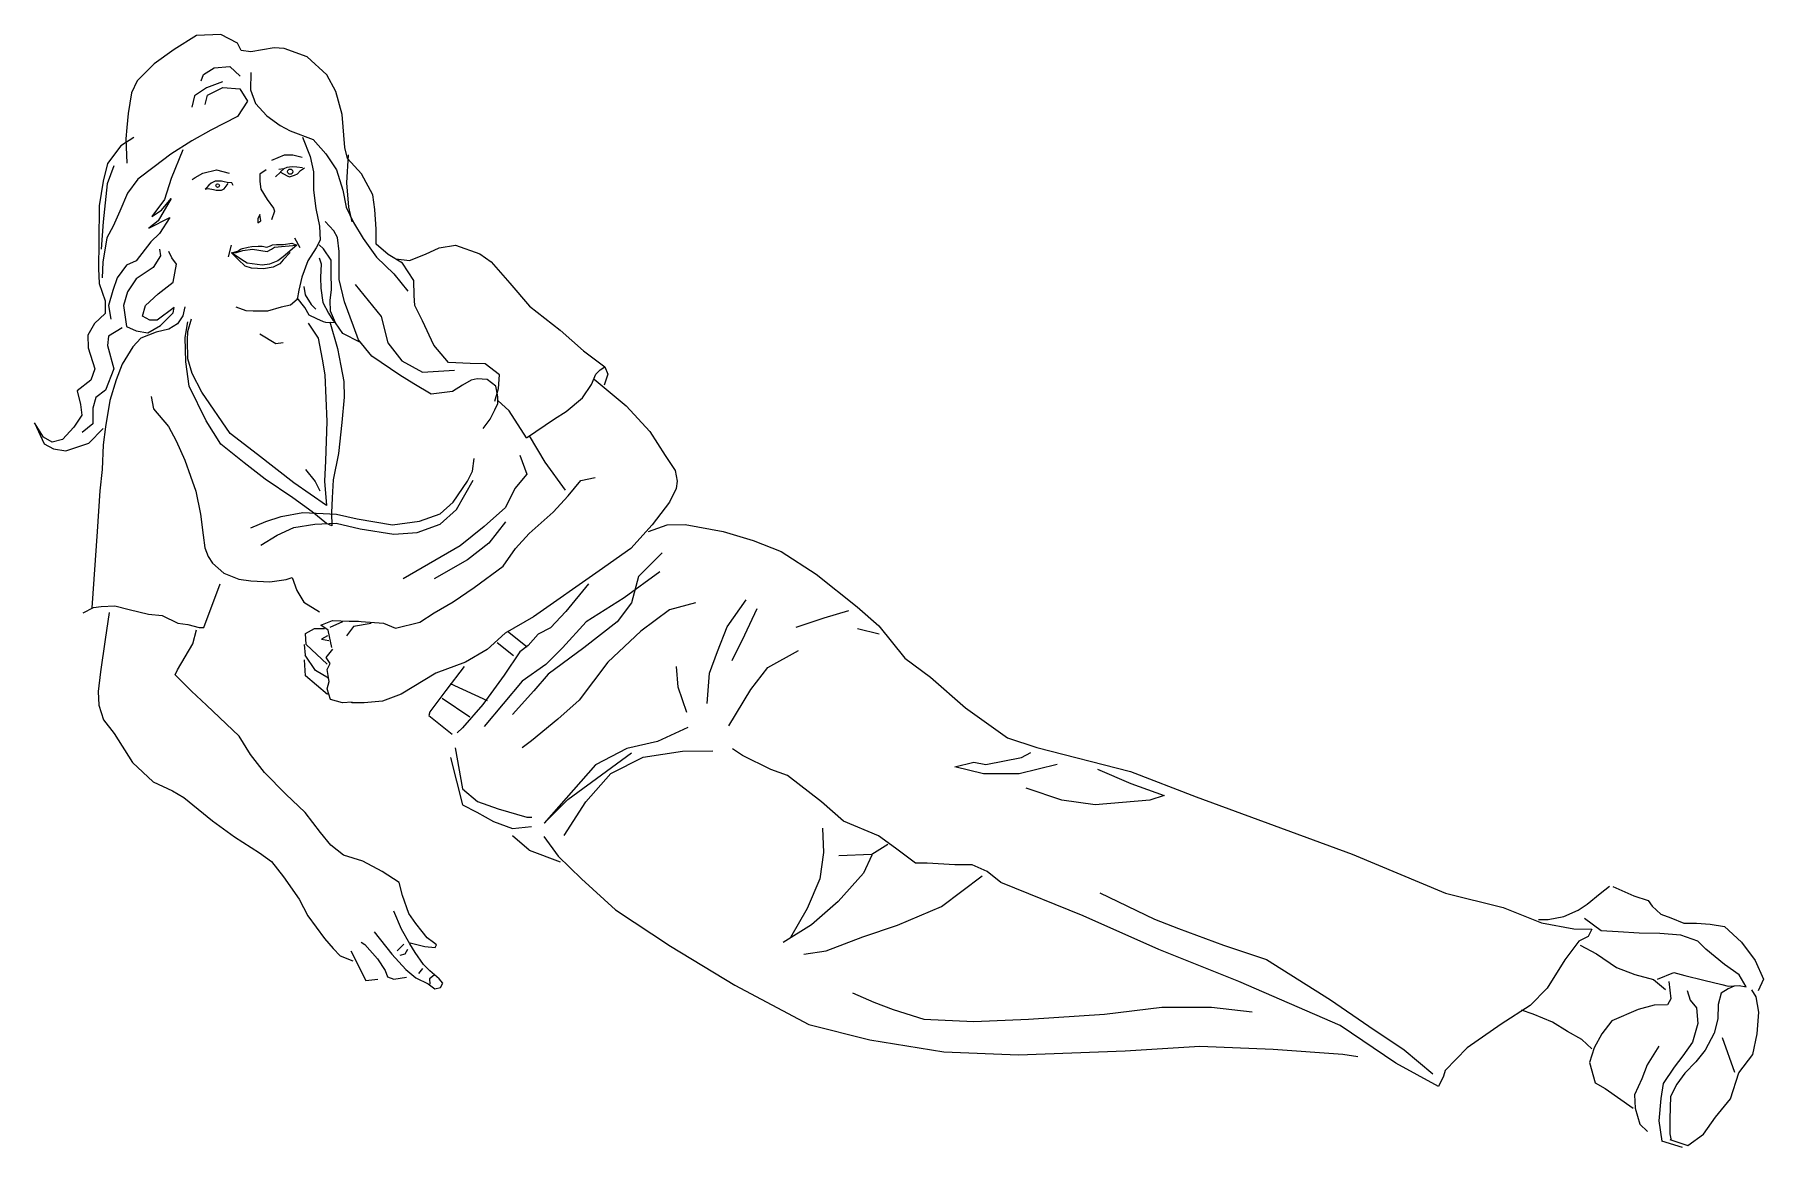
# Model space of a CAD drawing. Extents: x 404.6 to 420.9, y 157.7 to 168.2.
import ezdxf

# ---------------------------------------------------------------- set-up
doc = ezdxf.new("R2010")
doc.units = 0
doc.header["$LTSCALE"] = 12
doc.header["$MEASUREMENT"] = 0
doc.layers.get('0').update_dxf_attribs({"linetype": 'CONTINUOUS'})

# ---------------------------------------------------------------- blocks, each defined once
blk = doc.blocks.new('PEOPLE7')
for p, q in [((-0.27, -0.1613), (-0.291, -0.1745)), ((-0.247, -0.1604), (-0.27, -0.1613)), ((-0.2312, -0.1685), (-0.247, -0.1604)), ((-0.291, -0.1745), (-0.3097, -0.1881)), ((-0.2276, -0.1755), (-0.2312, -0.1685)), ((-0.2187, -0.1766), (-0.2276, -0.1755)), ((-0.1964, -0.1729), (-0.2187, -0.1766)), ((-0.187, -0.1735), (-0.1964, -0.1729)), ((-0.1653, -0.1815), (-0.187, -0.1735)), ((-0.3097, -0.1881), (-0.326, -0.2042)), ((-0.2631, -0.1982), (-0.2533, -0.1917)), ((-0.2533, -0.1917), (-0.2385, -0.1904)), ((-0.2385, -0.1904), (-0.2285, -0.1997)), ((-0.1468, -0.1983), (-0.1653, -0.1815)), ((-0.326, -0.2042), (-0.3311, -0.2153)), ((-0.2604, -0.2107), (-0.2718, -0.2183)), ((-0.2654, -0.2041), (-0.2631, -0.1982)), ((-0.2454, -0.205), (-0.2604, -0.2107)), ((-0.2594, -0.2176), (-0.2449, -0.2104)), ((-0.2449, -0.2104), (-0.2289, -0.2115)), ((-0.2289, -0.2115), (-0.2217, -0.2231)), ((-0.2185, -0.1961), (-0.219, -0.2125)), ((-0.1384, -0.2141), (-0.1468, -0.1983)), ((-0.3311, -0.2153), (-0.3344, -0.2348)), ((-0.2718, -0.2183), (-0.2742, -0.2289)), ((-0.2617, -0.2264), (-0.2594, -0.2176)), ((-0.2217, -0.2231), (-0.231, -0.2378)), ((-0.219, -0.2125), (-0.2142, -0.2254)), ((-0.2142, -0.2254), (-0.2035, -0.2371)), ((-0.1323, -0.2357), (-0.1384, -0.2141)), ((-0.3344, -0.2348), (-0.3355, -0.2482)), ((-0.231, -0.2378), (-0.2562, -0.2505)), ((-0.2035, -0.2371), (-0.191, -0.2463)), ((-0.1297, -0.2669), (-0.1323, -0.2357)), ((-0.329, -0.2575), (-0.3412, -0.2654)), ((-0.3355, -0.2482), (-0.3365, -0.2588)), ((-0.3365, -0.2588), (-0.3358, -0.2818)), ((-0.2743, -0.2606), (-0.2941, -0.2732)), ((-0.2562, -0.2505), (-0.2743, -0.2606)), ((-0.191, -0.2463), (-0.1815, -0.2514)), ((-0.1815, -0.2514), (-0.1598, -0.2595)), ((-0.1697, -0.2572), (-0.1625, -0.2754)), ((-0.1598, -0.2595), (-0.1479, -0.2729)), ((-0.3412, -0.2654), (-0.3539, -0.282)), ((-0.2941, -0.2732), (-0.3099, -0.2851)), ((-0.2829, -0.2693), (-0.2939, -0.2962)), ((-0.187, -0.2742), (-0.199, -0.2792)), ((-0.179, -0.2742), (-0.187, -0.2742)), ((-0.1701, -0.2763), (-0.179, -0.2742)), ((-0.1625, -0.2754), (-0.1595, -0.29)), ((-0.1479, -0.2729), (-0.1377, -0.2881)), ((-0.1273, -0.2774), (-0.1297, -0.2669)), ((-0.1268, -0.2739), (-0.1282, -0.3003)), ((-0.1142, -0.2919), (-0.1273, -0.2774)), ((-0.3539, -0.282), (-0.358, -0.2989)), ((-0.348, -0.2843), (-0.3543, -0.3014)), ((-0.3099, -0.2851), (-0.3251, -0.2969)), ((-0.271, -0.2952), (-0.264, -0.2912)), ((-0.264, -0.2912), (-0.251, -0.2882)), ((-0.251, -0.2882), (-0.239, -0.2912)), ((-0.2041, -0.2882), (-0.21, -0.2922)), ((-0.21, -0.2922), (-0.21, -0.2992)), ((-0.1952, -0.2948), (-0.1906, -0.2904)), ((-0.1873, -0.2871), (-0.192, -0.2879)), ((-0.1906, -0.2904), (-0.1843, -0.2938)), ((-0.1873, -0.2871), (-0.1904, -0.2899)), ((-0.1846, -0.2858), (-0.1873, -0.2871)), ((-0.1794, -0.2851), (-0.1846, -0.2858)), ((-0.1843, -0.2938), (-0.1822, -0.2946)), ((-0.1822, -0.2946), (-0.1774, -0.2931)), ((-0.1751, -0.2857), (-0.1794, -0.2851)), ((-0.1774, -0.2931), (-0.1744, -0.2918)), ((-0.1699, -0.2863), (-0.1751, -0.2857)), ((-0.1744, -0.2918), (-0.1717, -0.2886)), ((-0.1717, -0.2886), (-0.1679, -0.2862)), ((-0.1595, -0.29), (-0.1594, -0.3071)), ((-0.1377, -0.2881), (-0.1317, -0.3074)), ((-0.1034, -0.3118), (-0.1142, -0.2919)), ((-0.358, -0.2989), (-0.3618, -0.322)), ((-0.3543, -0.3014), (-0.358, -0.3372)), ((-0.3349, -0.31), (-0.3424, -0.327)), ((-0.3251, -0.2969), (-0.3349, -0.31)), ((-0.2939, -0.2962), (-0.3, -0.3162)), ((-0.2739, -0.2972), (-0.271, -0.2952)), ((-0.2603, -0.3052), (-0.2616, -0.3063)), ((-0.2616, -0.3063), (-0.2589, -0.3058)), ((-0.2581, -0.3026), (-0.2603, -0.3052)), ((-0.2589, -0.3058), (-0.2538, -0.3065)), ((-0.2559, -0.3005), (-0.2581, -0.3026)), ((-0.2522, -0.2988), (-0.2559, -0.3005)), ((-0.2538, -0.3065), (-0.2512, -0.3072)), ((-0.2462, -0.2987), (-0.2522, -0.2988)), ((-0.2512, -0.3072), (-0.2464, -0.3071)), ((-0.2464, -0.3071), (-0.2436, -0.3059)), ((-0.2436, -0.2994), (-0.2462, -0.2987)), ((-0.241, -0.3), (-0.2436, -0.2994)), ((-0.2436, -0.3059), (-0.2399, -0.3011)), ((-0.2365, -0.3003), (-0.241, -0.3)), ((-0.2354, -0.3028), (-0.2365, -0.3003)), ((-0.21, -0.2992), (-0.209, -0.3062)), ((-0.209, -0.3062), (-0.2031, -0.3162)), ((-0.1594, -0.3071), (-0.1573, -0.3247)), ((-0.1317, -0.3074), (-0.1287, -0.3233)), ((-0.1282, -0.3003), (-0.1263, -0.3232)), ((-0.3618, -0.322), (-0.3621, -0.356)), ((-0.3, -0.3162), (-0.3119, -0.3321)), ((-0.3119, -0.3321), (-0.3029, -0.3261)), ((-0.2939, -0.3152), (-0.306, -0.3362)), ((-0.3029, -0.3261), (-0.2939, -0.3152)), ((-0.2031, -0.3162), (-0.1971, -0.3242)), ((-0.1971, -0.3242), (-0.1961, -0.3272)), ((-0.1573, -0.3247), (-0.1537, -0.3411)), ((-0.1287, -0.3233), (-0.1215, -0.3378)), ((-0.1263, -0.3232), (-0.1232, -0.3373)), ((-0.1016, -0.3254), (-0.1034, -0.3118)), ((-0.1003, -0.3441), (-0.1016, -0.3254)), ((-0.358, -0.3372), (-0.3599, -0.363)), ((-0.3487, -0.3411), (-0.3544, -0.3524)), ((-0.3424, -0.327), (-0.3487, -0.3411)), ((-0.3149, -0.3432), (-0.2949, -0.3331)), ((-0.306, -0.3362), (-0.3149, -0.3432)), ((-0.2949, -0.3331), (-0.3049, -0.3481)), ((-0.21, -0.3302), (-0.2121, -0.3342)), ((-0.2121, -0.3342), (-0.2121, -0.3382)), ((-0.2121, -0.3382), (-0.209, -0.3362)), ((-0.209, -0.3362), (-0.21, -0.3302)), ((-0.1961, -0.3272), (-0.199, -0.3352)), ((-0.1537, -0.3411), (-0.153, -0.3545)), ((-0.1402, -0.3457), (-0.1485, -0.3369)), ((-0.1215, -0.3378), (-0.1124, -0.353)), ((-0.3621, -0.356), (-0.3624, -0.3812)), ((-0.3544, -0.3524), (-0.3584, -0.3753)), ((-0.3129, -0.3561), (-0.3269, -0.3741)), ((-0.3049, -0.3481), (-0.3129, -0.3561)), ((-0.237, -0.3591), (-0.24, -0.3701)), ((-0.2001, -0.3599), (-0.1981, -0.3588)), ((-0.1981, -0.3588), (-0.1943, -0.3584)), ((-0.1943, -0.3584), (-0.1877, -0.3584)), ((-0.1877, -0.3584), (-0.18, -0.3573)), ((-0.18, -0.3573), (-0.1752, -0.3593)), ((-0.1773, -0.3523), (-0.1723, -0.3613)), ((-0.153, -0.3545), (-0.157, -0.3616)), ((-0.1499, -0.3627), (-0.1542, -0.3588)), ((-0.1366, -0.352), (-0.1402, -0.3457)), ((-0.1353, -0.365), (-0.1366, -0.352)), ((-0.1124, -0.353), (-0.1, -0.3705)), ((-0.1001, -0.3582), (-0.1003, -0.3441)), ((-0.0888, -0.368), (-0.1001, -0.3582)), ((-0.3584, -0.3753), (-0.3588, -0.3901)), ((-0.3269, -0.3741), (-0.3359, -0.3781)), ((-0.3039, -0.3691), (-0.3109, -0.3801)), ((-0.3049, -0.3631), (-0.3039, -0.3691)), ((-0.293, -0.3711), (-0.2959, -0.3652)), ((-0.2889, -0.3771), (-0.293, -0.3711)), ((-0.2367, -0.3663), (-0.2309, -0.3647)), ((-0.2367, -0.3663), (-0.232, -0.3661)), ((-0.227, -0.3731), (-0.2367, -0.3663)), ((-0.2305, -0.3728), (-0.2367, -0.3663)), ((-0.232, -0.3661), (-0.226, -0.3642)), ((-0.2309, -0.3647), (-0.2283, -0.3631)), ((-0.2239, -0.3789), (-0.2305, -0.3728)), ((-0.2283, -0.3631), (-0.2264, -0.3624)), ((-0.222, -0.3761), (-0.227, -0.3731)), ((-0.2264, -0.3624), (-0.2211, -0.3609)), ((-0.226, -0.3642), (-0.217, -0.3631)), ((-0.2211, -0.3609), (-0.2175, -0.3604)), ((-0.2175, -0.3604), (-0.2117, -0.3602)), ((-0.217, -0.3631), (-0.2031, -0.3652)), ((-0.2117, -0.3602), (-0.208, -0.3602)), ((-0.208, -0.3602), (-0.2034, -0.3612)), ((-0.2034, -0.3612), (-0.2001, -0.3599)), ((-0.2031, -0.3652), (-0.199, -0.3631)), ((-0.193, -0.3741), (-0.201, -0.3771)), ((-0.199, -0.3631), (-0.1961, -0.3611)), ((-0.1961, -0.3611), (-0.186, -0.3601)), ((-0.1881, -0.3701), (-0.193, -0.3741)), ((-0.188, -0.3729), (-0.1912, -0.3769)), ((-0.1752, -0.3593), (-0.1881, -0.3701)), ((-0.1814, -0.366), (-0.188, -0.3729)), ((-0.186, -0.3601), (-0.1752, -0.3593)), ((-0.1646, -0.3741), (-0.1703, -0.3895)), ((-0.157, -0.3616), (-0.1646, -0.3741)), ((-0.154, -0.371), (-0.1521, -0.3769)), ((-0.1428, -0.3732), (-0.1499, -0.3627)), ((-0.1427, -0.385), (-0.1428, -0.3732)), ((-0.1352, -0.379), (-0.1353, -0.365)), ((-0.1, -0.3705), (-0.0834, -0.3863)), ((-0.0753, -0.3761), (-0.0888, -0.368)), ((-0.0817, -0.3722), (-0.0688, -0.3737)), ((-0.0688, -0.3737), (-0.0536, -0.3677)), ((-0.0536, -0.3677), (-0.0407, -0.3617)), ((-0.0407, -0.3617), (-0.0254, -0.3592)), ((-0.0254, -0.3592), (-0.0024, -0.3672)), ((-0.0024, -0.3672), (0.0083, -0.3748)), ((0.0083, -0.3748), (0.0261, -0.3951)), ((-0.3624, -0.3812), (-0.3617, -0.3953)), ((-0.3449, -0.3901), (-0.3488, -0.4021)), ((-0.3359, -0.3781), (-0.3449, -0.3901)), ((-0.3269, -0.3911), (-0.3349, -0.4031)), ((-0.3109, -0.3801), (-0.3269, -0.3911)), ((-0.292, -0.3941), (-0.2889, -0.3771)), ((-0.2178, -0.3809), (-0.2239, -0.3789)), ((-0.208, -0.3781), (-0.222, -0.3761)), ((-0.2065, -0.3815), (-0.2178, -0.3809)), ((-0.201, -0.3771), (-0.208, -0.3781)), ((-0.1976, -0.3798), (-0.2065, -0.3815)), ((-0.1912, -0.3769), (-0.1976, -0.3798)), ((-0.1703, -0.3895), (-0.1731, -0.4017)), ((-0.1521, -0.3769), (-0.1527, -0.3898)), ((-0.1527, -0.3898), (-0.1526, -0.3999)), ((-0.1425, -0.4009), (-0.1427, -0.385)), ((-0.1351, -0.3915), (-0.1352, -0.379)), ((-0.1302, -0.4126), (-0.1351, -0.3915)), ((-0.0834, -0.3863), (-0.0703, -0.4026)), ((-0.0646, -0.3925), (-0.0753, -0.3761)), ((-0.3617, -0.3953), (-0.3562, -0.4117)), ((-0.3488, -0.4021), (-0.3529, -0.4161)), ((-0.3349, -0.4031), (-0.3389, -0.4161)), ((-0.3179, -0.4161), (-0.306, -0.4051)), ((-0.306, -0.4051), (-0.292, -0.3941)), ((-0.1731, -0.4017), (-0.1748, -0.4106)), ((-0.1685, -0.3983), (-0.1672, -0.4059)), ((-0.1672, -0.4059), (-0.1617, -0.4153)), ((-0.1526, -0.3999), (-0.1506, -0.4133)), ((-0.1436, -0.4115), (-0.1425, -0.4009)), ((-0.1201, -0.3964), (-0.0956, -0.4266)), ((-0.0644, -0.4066), (-0.0646, -0.3925)), ((-0.0637, -0.416), (-0.0644, -0.4066)), ((0.0261, -0.3951), (0.0444, -0.4168)), ((-0.3561, -0.4236), (-0.3661, -0.4331)), ((-0.3562, -0.4117), (-0.3561, -0.4236)), ((-0.3529, -0.4161), (-0.3509, -0.429)), ((-0.3389, -0.4161), (-0.3359, -0.436)), ((-0.321, -0.4261), (-0.3179, -0.4161)), ((-0.291, -0.4181), (-0.307, -0.4301)), ((-0.3039, -0.435), (-0.292, -0.4231)), ((-0.292, -0.4231), (-0.291, -0.4181)), ((-0.281, -0.4175), (-0.2827, -0.4258)), ((-0.2229, -0.4212), (-0.2323, -0.4176)), ((-0.2163, -0.4216), (-0.2229, -0.4212)), ((-0.2093, -0.4215), (-0.2163, -0.4216)), ((-0.2029, -0.4215), (-0.2093, -0.4215)), ((-0.19, -0.4178), (-0.2029, -0.4215)), ((-0.1811, -0.4159), (-0.19, -0.4178)), ((-0.1748, -0.4106), (-0.1811, -0.4159)), ((-0.1677, -0.4181), (-0.1748, -0.4088)), ((-0.1634, -0.4253), (-0.1677, -0.4181)), ((-0.1617, -0.4153), (-0.1572, -0.4197)), ((-0.1506, -0.4133), (-0.1453, -0.4233)), ((-0.1453, -0.4233), (-0.1411, -0.4298)), ((-0.1435, -0.4216), (-0.1436, -0.4115)), ((-0.1387, -0.4326), (-0.1435, -0.4216)), ((-0.1217, -0.4355), (-0.1302, -0.4126)), ((-0.0565, -0.4307), (-0.0637, -0.416)), ((0.0444, -0.4168), (0.0735, -0.4395)), ((-0.3661, -0.4331), (-0.3724, -0.4442)), ((-0.3399, -0.4371), (-0.3529, -0.4451)), ((-0.3359, -0.436), (-0.3269, -0.44)), ((-0.3269, -0.44), (-0.3159, -0.442)), ((-0.314, -0.4301), (-0.321, -0.4261)), ((-0.3159, -0.442), (-0.3039, -0.435)), ((-0.307, -0.4301), (-0.314, -0.4301)), ((-0.2961, -0.4383), (-0.3078, -0.4413)), ((-0.2879, -0.4335), (-0.2961, -0.4383)), ((-0.2827, -0.4258), (-0.2879, -0.4335)), ((-0.2807, -0.4464), (-0.278, -0.4316)), ((-0.2783, -0.4487), (-0.2779, -0.4405)), ((-0.2779, -0.4405), (-0.2745, -0.4287)), ((-0.1645, -0.4329), (-0.155, -0.4469)), ((-0.1564, -0.4288), (-0.1634, -0.4253)), ((-0.1499, -0.4315), (-0.1564, -0.4288)), ((-0.1476, -0.4322), (-0.1499, -0.4315)), ((-0.1387, -0.4326), (-0.1476, -0.4322)), ((-0.1441, -0.4315), (-0.1368, -0.4568)), ((-0.1411, -0.4298), (-0.1387, -0.4326)), ((-0.1316, -0.4426), (-0.1387, -0.4326)), ((-0.1169, -0.4484), (-0.1217, -0.4355)), ((-0.0956, -0.4266), (-0.0893, -0.4512)), ((-0.0457, -0.4535), (-0.0565, -0.4307)), ((0.0735, -0.4395), (0.0955, -0.459)), ((-0.3724, -0.4442), (-0.3722, -0.456)), ((-0.3722, -0.456), (-0.3657, -0.4759)), ((-0.3529, -0.4451), (-0.3539, -0.454)), ((-0.3539, -0.454), (-0.3479, -0.476)), ((-0.33, -0.4551), (-0.3399, -0.4716)), ((-0.3225, -0.4468), (-0.33, -0.4551)), ((-0.3078, -0.4413), (-0.3225, -0.4468)), ((-0.28, -0.4692), (-0.2807, -0.4464)), ((-0.2782, -0.4663), (-0.2783, -0.4487)), ((-0.21, -0.443), (-0.195, -0.4521)), ((-0.195, -0.4521), (-0.1881, -0.451)), ((-0.155, -0.4469), (-0.1513, -0.4668)), ((-0.1368, -0.4568), (-0.1336, -0.4732)), ((-0.1157, -0.4507), (-0.1316, -0.4426)), ((-0.1043, -0.464), (-0.1169, -0.4484)), ((-0.0893, -0.4512), (-0.0761, -0.4682)), ((-0.0319, -0.4699), (-0.0457, -0.4535)), ((-0.3399, -0.4716), (-0.3456, -0.4863)), ((-0.2767, -0.4922), (-0.28, -0.4692)), ((-0.274, -0.4804), (-0.2782, -0.4663)), ((-0.1513, -0.4668), (-0.1488, -0.4815)), ((-0.1336, -0.4732), (-0.1306, -0.4878)), ((-0.0778, -0.482), (-0.1043, -0.464)), ((-0.0761, -0.4682), (-0.0565, -0.4789)), ((-0.0115, -0.4708), (-0.0319, -0.4699)), ((0.0026, -0.4712), (-0.0115, -0.4708)), ((0.0163, -0.4817), (0.0026, -0.4712)), ((0.0955, -0.459), (0.1156, -0.4739)), ((-0.3696, -0.4865), (-0.3824, -0.4967)), ((-0.3657, -0.4759), (-0.3696, -0.4865)), ((-0.3479, -0.476), (-0.3558, -0.496)), ((-0.3456, -0.4863), (-0.3518, -0.5058)), ((-0.2649, -0.4979), (-0.274, -0.4804)), ((-0.1488, -0.4815), (-0.1467, -0.5255)), ((-0.1306, -0.4878), (-0.1305, -0.5025)), ((-0.0648, -0.4901), (-0.0778, -0.482)), ((-0.0565, -0.4789), (-0.0264, -0.477)), ((-0.0106, -0.4866), (-0.0188, -0.4914)), ((-0.0048, -0.4854), (-0.0106, -0.4866)), ((0.0046, -0.486), (-0.0048, -0.4854)), ((0.0129, -0.4923), (0.0046, -0.486)), ((0.0153, -0.4946), (0.0163, -0.4817)), ((0.1031, -0.4908), (0.1073, -0.481)), ((0.1055, -0.4858), (0.1357, -0.5109)), ((0.1073, -0.481), (0.1114, -0.4768)), ((0.1114, -0.4768), (0.1156, -0.4739)), ((0.1185, -0.481), (0.115, -0.4914)), ((0.1156, -0.4739), (0.1185, -0.481)), ((-0.3824, -0.4967), (-0.3795, -0.5096)), ((-0.3649, -0.503), (-0.3679, -0.513)), ((-0.3558, -0.496), (-0.3649, -0.503)), ((-0.3518, -0.5058), (-0.3558, -0.5305)), ((-0.3126, -0.5019), (-0.3106, -0.5136)), ((-0.2607, -0.5249), (-0.2767, -0.4922)), ((-0.2382, -0.5369), (-0.2649, -0.4979)), ((-0.1305, -0.5025), (-0.1326, -0.5265)), ((-0.0483, -0.4999), (-0.0648, -0.4901)), ((-0.0282, -0.4973), (-0.0483, -0.4999)), ((-0.0188, -0.4914), (-0.0282, -0.4973)), ((0.0119, -0.5064), (0.0153, -0.4946)), ((0.0142, -0.5005), (0.0129, -0.4923)), ((0.0147, -0.5023), (0.0142, -0.5005)), ((0.0147, -0.5087), (0.0147, -0.5023)), ((0.0254, -0.5156), (0.0147, -0.5058)), ((0.0793, -0.5161), (0.0946, -0.5034)), ((0.0946, -0.5034), (0.1031, -0.4908)), ((-0.3782, -0.5195), (-0.3856, -0.5308)), ((-0.3795, -0.5096), (-0.3782, -0.5195)), ((-0.3679, -0.513), (-0.3679, -0.5279)), ((-0.3106, -0.5136), (-0.2964, -0.5304)), ((0.0073, -0.5235), (0.0119, -0.5146)), ((0.0119, -0.5146), (0.0147, -0.5087)), ((0.0418, -0.541), (0.0254, -0.5156)), ((0.068, -0.5231), (0.0793, -0.5161)), ((0.1357, -0.5109), (0.1583, -0.535)), ((-0.4144, -0.5405), (-0.4228, -0.527)), ((-0.4228, -0.527), (-0.4138, -0.5468)), ((-0.3856, -0.5308), (-0.3963, -0.5426)), ((-0.3679, -0.5279), (-0.3778, -0.5359)), ((-0.3714, -0.5459), (-0.3581, -0.5322)), ((-0.3558, -0.5305), (-0.3579, -0.5475)), ((-0.2964, -0.5304), (-0.2892, -0.544)), ((-0.2469, -0.5471), (-0.2607, -0.5249)), ((-0.2122, -0.5567), (-0.2382, -0.5369)), ((-0.1467, -0.5255), (-0.148, -0.5626)), ((-0.1326, -0.5265), (-0.1358, -0.5559)), ((0.0009, -0.5323), (0.0073, -0.5235)), ((0.0418, -0.541), (0.068, -0.5231)), ((0.1583, -0.535), (0.1726, -0.5577)), ((-0.4061, -0.5451), (-0.4144, -0.5405)), ((-0.4138, -0.5468), (-0.4049, -0.5515)), ((-0.3963, -0.5426), (-0.4061, -0.5451)), ((-0.4049, -0.5515), (-0.3931, -0.5532)), ((-0.3931, -0.5532), (-0.3714, -0.5459)), ((-0.3579, -0.5475), (-0.3589, -0.571)), ((-0.2892, -0.544), (-0.2808, -0.562)), ((-0.225, -0.5645), (-0.2469, -0.5471)), ((0.0594, -0.5641), (0.0446, -0.5391)), ((-0.3589, -0.571), (-0.3611, -0.591)), ((-0.2808, -0.562), (-0.2754, -0.5772)), ((-0.2049, -0.5801), (-0.225, -0.5645)), ((-0.1779, -0.5834), (-0.2122, -0.5567)), ((-0.1668, -0.5709), (-0.1579, -0.5821)), ((-0.148, -0.5626), (-0.149, -0.5819)), ((-0.1358, -0.5559), (-0.1408, -0.5807)), ((-0.0093, -0.5724), (-0.0076, -0.5606)), ((0.0353, -0.5574), (0.042, -0.5754)), ((0.0785, -0.5903), (0.0594, -0.5641)), ((0.1726, -0.5577), (0.1822, -0.5717)), ((-0.2754, -0.5772), (-0.2706, -0.5913)), ((-0.1789, -0.5975), (-0.2049, -0.5801)), ((-0.1471, -0.6049), (-0.1779, -0.5834)), ((-0.1579, -0.5821), (-0.1533, -0.5911)), ((-0.149, -0.5819), (-0.1471, -0.6049)), ((-0.1408, -0.5807), (-0.1418, -0.5978)), ((-0.0276, -0.6017), (-0.0139, -0.5818)), ((-0.0243, -0.6086), (-0.0085, -0.5809)), ((-0.0139, -0.5818), (-0.0093, -0.5724)), ((0.042, -0.5754), (0.0308, -0.5888)), ((0.0809, -0.5957), (0.093, -0.5814)), ((0.093, -0.5814), (0.1065, -0.5783)), ((0.1822, -0.5717), (0.1841, -0.5818)), ((0.1841, -0.5818), (0.183, -0.5888)), ((-0.3611, -0.591), (-0.3635, -0.6293)), ((-0.2706, -0.5913), (-0.2662, -0.6131)), ((-0.1605, -0.6109), (-0.1789, -0.5975)), ((-0.1418, -0.5978), (-0.1424, -0.6119)), ((-0.0398, -0.6128), (-0.0276, -0.6017)), ((0.0308, -0.5888), (0.0218, -0.6069)), ((0.0669, -0.6111), (0.0809, -0.5957)), ((0.1766, -0.6018), (0.1603, -0.6231)), ((0.183, -0.5888), (0.1766, -0.6018)), ((-0.2662, -0.6131), (-0.2637, -0.633)), ((-0.2186, -0.626), (-0.2045, -0.62)), ((-0.2045, -0.62), (-0.1898, -0.6152)), ((-0.1898, -0.6152), (-0.1694, -0.6115)), ((-0.1694, -0.6115), (-0.1376, -0.613)), ((-0.147, -0.6218), (-0.1605, -0.6109)), ((-0.1424, -0.6119), (-0.1422, -0.6241)), ((-0.1376, -0.613), (-0.1181, -0.6175)), ((-0.1181, -0.6175), (-0.0847, -0.6231)), ((-0.0847, -0.6231), (-0.0594, -0.6198)), ((-0.0594, -0.6198), (-0.0398, -0.6128)), ((-0.0398, -0.6225), (-0.0243, -0.6086)), ((0.0218, -0.6069), (0.0016, -0.6248)), ((0.0218, -0.6203), (0.006, -0.6405)), ((0.0441, -0.6313), (0.0669, -0.6111)), ((-0.3635, -0.6293), (-0.3687, -0.7015)), ((-0.2637, -0.633), (-0.2619, -0.6447)), ((-0.209, -0.6424), (-0.1938, -0.6328)), ((-0.1938, -0.6328), (-0.178, -0.6256)), ((-0.178, -0.6256), (-0.158, -0.6226)), ((-0.158, -0.6226), (-0.1381, -0.6217)), ((-0.1422, -0.6241), (-0.147, -0.6218)), ((-0.1381, -0.6217), (-0.1152, -0.6269)), ((-0.1152, -0.6269), (-0.0834, -0.6318)), ((-0.0834, -0.6318), (-0.0615, -0.6303)), ((-0.0615, -0.6303), (-0.0398, -0.6225)), ((0.0016, -0.6248), (-0.0209, -0.6428)), ((0.0313, -0.6455), (0.0441, -0.6313)), ((0.1603, -0.6231), (0.1401, -0.6456)), ((0.1569, -0.6295), (0.1744, -0.623)), ((0.1744, -0.623), (0.1915, -0.6228)), ((0.1915, -0.6228), (0.2273, -0.6295)), ((0.2273, -0.6295), (0.2556, -0.638)), ((-0.2619, -0.6447), (-0.2588, -0.6529)), ((-0.2588, -0.6529), (-0.2547, -0.6593)), ((-0.0209, -0.6428), (-0.0748, -0.6742)), ((0.006, -0.6405), (-0.0141, -0.6562)), ((0.0197, -0.662), (0.0313, -0.6455)), ((0.1401, -0.6456), (0.1102, -0.6664)), ((0.1699, -0.6495), (0.1475, -0.6719)), ((0.2556, -0.638), (0.2822, -0.6483)), ((0.2822, -0.6483), (0.3153, -0.6698)), ((-0.2547, -0.6593), (-0.244, -0.6686)), ((-0.244, -0.6686), (-0.2299, -0.6743)), ((-0.0141, -0.6562), (-0.0456, -0.6742)), ((-0.0076, -0.6823), (0.0197, -0.662)), ((0.1102, -0.6664), (0.0484, -0.7099)), ((0.1677, -0.6675), (0.134, -0.6921)), ((-0.2628, -0.7199), (-0.2476, -0.6787)), ((-0.2299, -0.6743), (-0.2186, -0.676)), ((-0.2186, -0.676), (-0.2005, -0.677)), ((-0.2005, -0.677), (-0.1852, -0.6746)), ((-0.1852, -0.6746), (-0.1794, -0.6727)), ((-0.1794, -0.6727), (-0.1751, -0.685)), ((-0.1751, -0.685), (-0.1686, -0.696)), ((-0.0274, -0.6959), (-0.0076, -0.6823)), ((0.1003, -0.6787), (0.0789, -0.7049)), ((0.1475, -0.6719), (0.1408, -0.6966)), ((0.3153, -0.6698), (0.3539, -0.7005)), ((-0.3769, -0.7062), (-0.3671, -0.701)), ((-0.3671, -0.701), (-0.36, -0.7002)), ((-0.36, -0.7002), (-0.3471, -0.6996)), ((-0.3471, -0.6996), (-0.3335, -0.703)), ((-0.1686, -0.696), (-0.1537, -0.7053)), ((-0.0456, -0.7061), (-0.0274, -0.6959)), ((0.134, -0.6921), (0.0981, -0.7146)), ((0.1408, -0.6966), (0.1273, -0.7146)), ((0.2014, -0.6966), (0.1767, -0.7034)), ((0.2312, -0.7193), (0.2491, -0.6939)), ((0.3539, -0.7005), (0.3745, -0.7186)), ((-0.3522, -0.706), (-0.3562, -0.7314)), ((-0.3335, -0.703), (-0.3153, -0.7075)), ((-0.3153, -0.7075), (-0.3024, -0.7086)), ((-0.3024, -0.7086), (-0.2875, -0.716)), ((-0.2875, -0.716), (-0.2781, -0.7171)), ((-0.2781, -0.7171), (-0.2675, -0.72)), ((-0.1526, -0.7177), (-0.1416, -0.7134)), ((-0.1455, -0.7224), (-0.1526, -0.7177)), ((-0.1319, -0.7148), (-0.1441, -0.7199)), ((-0.1416, -0.7134), (-0.1256, -0.714)), ((-0.1256, -0.714), (-0.1169, -0.7139)), ((-0.1049, -0.7164), (-0.1215, -0.7191)), ((-0.1169, -0.7139), (-0.1144, -0.7143)), ((-0.1144, -0.7143), (-0.0932, -0.716)), ((-0.0932, -0.716), (-0.0819, -0.7206)), ((-0.0819, -0.7206), (-0.0591, -0.715)), ((-0.0591, -0.715), (-0.0456, -0.7061)), ((0.0484, -0.7099), (0.0215, -0.7254)), ((0.0789, -0.7049), (0.0644, -0.7203)), ((0.0981, -0.7146), (0.0756, -0.7393)), ((0.1273, -0.7146), (0.0959, -0.7393)), ((0.1767, -0.7034), (0.1498, -0.7236)), ((0.2593, -0.7025), (0.2477, -0.7273)), ((0.2963, -0.7198), (0.3228, -0.7108)), ((0.3228, -0.7108), (0.3462, -0.7041)), ((-0.3562, -0.7314), (-0.3606, -0.762)), ((-0.2733, -0.7353), (-0.2699, -0.7223)), ((-0.2675, -0.72), (-0.2628, -0.7199)), ((-0.1668, -0.7257), (-0.1585, -0.7209)), ((-0.1663, -0.736), (-0.1668, -0.7257)), ((-0.1585, -0.7209), (-0.1489, -0.721)), ((-0.1461, -0.7278), (-0.1519, -0.7311)), ((-0.1519, -0.7311), (-0.1449, -0.7323)), ((-0.142, -0.739), (-0.1455, -0.7224)), ((-0.1215, -0.7191), (-0.1281, -0.728)), ((0.0215, -0.7254), (0.0047, -0.7409)), ((0.014, -0.7342), (0.0294, -0.7465)), ((0.0238, -0.7236), (0.0423, -0.7382)), ((0.0527, -0.7263), (0.0434, -0.737)), ((0.0644, -0.7203), (0.0527, -0.7263)), ((0.1498, -0.7236), (0.1184, -0.7527)), ((0.2221, -0.7428), (0.2312, -0.7193)), ((0.2477, -0.7273), (0.2356, -0.7516)), ((0.3541, -0.7211), (0.3746, -0.7261)), ((0.3745, -0.7186), (0.399, -0.7489)), ((-0.2878, -0.7601), (-0.2733, -0.7353)), ((-0.1682, -0.736), (-0.1673, -0.7463)), ((-0.1671, -0.7657), (-0.168, -0.7505)), ((-0.1576, -0.7606), (-0.1673, -0.7463)), ((-0.1466, -0.7547), (-0.1663, -0.736)), ((-0.1474, -0.7484), (-0.1412, -0.7405)), ((-0.1436, -0.7541), (-0.1474, -0.7484)), ((0.0047, -0.7409), (-0.0158, -0.7528)), ((0.0353, -0.7429), (0.0207, -0.7649)), ((0.0434, -0.737), (0.0353, -0.7429)), ((0.0756, -0.7393), (0.06, -0.755)), ((0.0959, -0.7393), (0.0622, -0.764)), ((0.2145, -0.763), (0.2221, -0.7428)), ((0.2697, -0.7577), (0.2984, -0.7416)), ((0.399, -0.7489), (0.4232, -0.7669)), ((-0.3606, -0.762), (-0.3628, -0.7803)), ((-0.2901, -0.7648), (-0.2878, -0.7601)), ((-0.2747, -0.78), (-0.2901, -0.7648)), ((-0.1461, -0.7832), (-0.1671, -0.7657)), ((-0.1451, -0.7677), (-0.1576, -0.7606)), ((-0.1465, -0.7598), (-0.1436, -0.7541)), ((-0.1447, -0.7709), (-0.1465, -0.7598)), ((-0.0439, -0.7632), (-0.0766, -0.7828)), ((-0.0158, -0.7528), (-0.0439, -0.7632)), ((-0.017, -0.7569), (-0.0344, -0.7795)), ((0.0207, -0.7649), (0.0005, -0.7926)), ((0.06, -0.755), (0.0375, -0.7707)), ((0.0622, -0.764), (0.0487, -0.7797)), ((0.1184, -0.7527), (0.0914, -0.7887)), ((0.1848, -0.7763), (0.1834, -0.7568)), ((0.2124, -0.7918), (0.2145, -0.763)), ((0.2534, -0.7785), (0.2697, -0.7577)), ((0.4232, -0.7669), (0.4563, -0.796)), ((-0.3628, -0.7803), (-0.362, -0.7932)), ((-0.2605, -0.7934), (-0.2747, -0.78)), ((-0.1465, -0.7779), (-0.1447, -0.7709)), ((-0.1432, -0.7879), (-0.1465, -0.7779)), ((-0.1447, -0.7709), (-0.1451, -0.7677)), ((-0.0766, -0.7828), (-0.0942, -0.7897)), ((-0.0344, -0.7795), (-0.0494, -0.7996)), ((-0.0302, -0.7729), (0.0045, -0.789)), ((0.0375, -0.7707), (0.0016, -0.8134)), ((0.0487, -0.7797), (0.0285, -0.8021)), ((0.1932, -0.8002), (0.1848, -0.7763)), ((0.2326, -0.8127), (0.2534, -0.7785)), ((-0.362, -0.7932), (-0.3578, -0.8073)), ((-0.2296, -0.8225), (-0.2605, -0.7934)), ((-0.1319, -0.791), (-0.1432, -0.7879)), ((-0.123, -0.7905), (-0.1319, -0.791)), ((-0.1231, -0.7912), (-0.123, -0.7905)), ((-0.1114, -0.7912), (-0.1231, -0.7912)), ((-0.0942, -0.7897), (-0.1114, -0.7912)), ((-0.0494, -0.7996), (-0.0506, -0.8032)), ((-0.0378, -0.7866), (-0.0118, -0.8045)), ((0.0005, -0.7926), (-0.0188, -0.8146)), ((0.0914, -0.7887), (0.0712, -0.8067)), ((0.4563, -0.796), (0.496, -0.8243)), ((-0.3578, -0.8073), (-0.3476, -0.8201)), ((-0.0506, -0.8032), (-0.0286, -0.8206)), ((-0.0188, -0.8146), (-0.0239, -0.8194)), ((0.0712, -0.8067), (0.0465, -0.8269)), ((0.1939, -0.8143), (0.1653, -0.8275)), ((-0.3476, -0.8201), (-0.3304, -0.8474)), ((-0.2189, -0.84), (-0.2296, -0.8225)), ((0.0465, -0.8269), (0.0375, -0.8336)), ((0.1653, -0.8275), (0.1365, -0.8343)), ((0.496, -0.8243), (0.5236, -0.8334)), ((-0.3304, -0.8474), (-0.3108, -0.8656)), ((-0.2058, -0.8568), (-0.2189, -0.84)), ((-0.0299, -0.8426), (-0.0187, -0.8875)), ((-0.0256, -0.8335), (-0.0187, -0.8722)), ((0.1365, -0.8343), (0.1068, -0.8498)), ((0.1174, -0.8556), (0.1407, -0.8383)), ((0.1214, -0.8579), (0.1518, -0.8424)), ((0.1518, -0.8424), (0.1889, -0.8366)), ((0.1889, -0.8366), (0.2176, -0.8364)), ((0.2458, -0.8408), (0.2363, -0.8345)), ((0.2724, -0.8541), (0.2458, -0.8408)), ((0.4462, -0.8516), (0.4641, -0.847)), ((0.4641, -0.847), (0.4753, -0.8493)), ((0.4753, -0.8493), (0.509, -0.8426)), ((0.509, -0.8426), (0.518, -0.8381)), ((0.5236, -0.8334), (0.612, -0.8561)), ((-0.1856, -0.8773), (-0.2058, -0.8568)), ((0.1068, -0.8498), (0.0585, -0.9048)), ((0.0806, -0.8823), (0.1174, -0.8556)), ((0.0977, -0.8845), (0.1214, -0.8579)), ((0.2883, -0.8598), (0.2724, -0.8541)), ((0.3204, -0.8847), (0.2883, -0.8598)), ((0.4731, -0.8583), (0.4462, -0.8516)), ((0.5068, -0.8583), (0.4731, -0.8583)), ((0.5427, -0.8493), (0.5068, -0.8583)), ((0.5808, -0.8538), (0.6123, -0.8673)), ((0.612, -0.8561), (0.6739, -0.8797)), ((-0.3108, -0.8656), (-0.2926, -0.8741)), ((-0.2926, -0.8741), (-0.2819, -0.8805)), ((-0.2819, -0.8805), (-0.2547, -0.9026)), ((-0.1672, -0.8947), (-0.1856, -0.8773)), ((-0.0187, -0.8722), (-0.0045, -0.8843)), ((0.5472, -0.883), (0.5135, -0.8717)), ((0.6123, -0.8673), (0.6437, -0.8785)), ((0.6437, -0.8785), (0.6302, -0.883)), ((0.6739, -0.8797), (0.8213, -0.934)), ((-0.1529, -0.9134), (-0.1672, -0.8947)), ((-0.0187, -0.8875), (-0.0052, -0.8942)), ((-0.0052, -0.8942), (0.0106, -0.9032)), ((-0.0045, -0.8843), (0.0149, -0.8911)), ((0.0149, -0.8911), (0.042, -0.8991)), ((0.0585, -0.9048), (0.0806, -0.8823)), ((0.0774, -0.9164), (0.0977, -0.8845)), ((0.341, -0.9028), (0.3204, -0.8847)), ((0.5786, -0.8875), (0.5472, -0.883)), ((0.6302, -0.883), (0.5786, -0.8875)), ((-0.2547, -0.9026), (-0.2339, -0.9177)), ((-0.1429, -0.9255), (-0.1529, -0.9134)), ((0.0106, -0.9032), (0.0285, -0.9099)), ((0.0285, -0.9099), (0.0465, -0.9077)), ((0.042, -0.8991), (0.0467, -0.8991)), ((0.3211, -0.9094), (0.322, -0.9324)), ((0.3741, -0.9166), (0.341, -0.9028)), ((-0.2339, -0.9177), (-0.2103, -0.9327)), ((-0.1311, -0.9348), (-0.1429, -0.9255)), ((0.0442, -0.9301), (0.0284, -0.9168)), ((0.0442, -0.9301), (0.0736, -0.9411)), ((0.0581, -0.9173), (0.0717, -0.9359)), ((0.383, -0.9247), (0.3679, -0.9343)), ((0.3901, -0.9282), (0.3741, -0.9166)), ((0.4091, -0.9426), (0.3901, -0.9282)), ((-0.2103, -0.9327), (-0.1991, -0.9408)), ((-0.1991, -0.9408), (-0.1878, -0.9553)), ((-0.1127, -0.9405), (-0.1311, -0.9348)), ((-0.0945, -0.9504), (-0.1127, -0.9405)), ((0.0717, -0.9359), (0.0937, -0.9574)), ((0.322, -0.9324), (0.3187, -0.9571)), ((0.3679, -0.9343), (0.3367, -0.9357)), ((0.3679, -0.9348), (0.3598, -0.952)), ((0.4201, -0.9425), (0.4091, -0.9426)), ((0.446, -0.9441), (0.4201, -0.9425)), ((0.4624, -0.9439), (0.446, -0.9441)), ((0.4766, -0.9502), (0.4624, -0.9439)), ((0.8213, -0.934), (0.9093, -0.9707)), ((-0.1878, -0.9553), (-0.173, -0.9763)), ((-0.0785, -0.9608), (-0.0945, -0.9504)), ((-0.0755, -0.9731), (-0.0785, -0.9608)), ((0.0937, -0.9574), (0.1257, -0.9864)), ((0.3187, -0.9571), (0.3066, -0.9854)), ((0.3598, -0.952), (0.3359, -0.9785)), ((0.4334, -0.9835), (0.4719, -0.9544)), ((0.4896, -0.9606), (0.4766, -0.9502)), ((0.5674, -0.9923), (0.4896, -0.9606)), ((-0.173, -0.9763), (-0.1646, -0.9922)), ((-0.0694, -0.9901), (-0.0755, -0.9731)), ((0.3359, -0.9785), (0.3109, -1.0006)), ((0.5831, -0.9706), (0.6348, -0.9953)), ((0.9093, -0.9707), (0.9639, -0.9843)), ((1.0433, -0.9812), (1.0556, -0.9712)), ((1.0556, -0.9712), (1.0643, -0.9641)), ((1.0673, -0.9645), (1.0873, -0.9732)), ((1.0873, -0.9732), (1.1008, -0.9778)), ((1.1008, -0.9778), (1.1044, -0.983)), ((-0.1646, -0.9922), (-0.1491, -1.0137)), ((-0.0764, -1.0048), (-0.0836, -0.9879)), ((-0.0628, -0.9995), (-0.0694, -0.9901)), ((0.1257, -0.9864), (0.1777, -1.0207)), ((0.3066, -0.9854), (0.2909, -1.0125)), ((0.392, -1.001), (0.4334, -0.9835)), ((0.6389, -1.0238), (0.5674, -0.9923)), ((0.6348, -0.9953), (0.6572, -1.0042)), ((0.9639, -0.9843), (1, -0.9987)), ((0.9971, -0.9957), (1.0065, -0.9957)), ((1.0065, -0.9957), (1.0211, -0.9927)), ((1.0211, -0.9927), (1.0346, -0.9867)), ((1.0346, -0.9867), (1.0433, -0.9812)), ((1.0564, -1.0064), (1.0406, -0.9948)), ((1.1044, -0.983), (1.1127, -0.9906)), ((1.1127, -0.9906), (1.1221, -0.9941)), ((1.1221, -0.9941), (1.1346, -0.9991)), ((-0.1022, -1.0074), (-0.0855, -1.0284)), ((-0.0685, -1.0186), (-0.0764, -1.0048)), ((-0.0569, -1.007), (-0.0628, -0.9995)), ((-0.0521, -1.0128), (-0.0569, -1.007)), ((0.3109, -1.0006), (0.2839, -1.0173)), ((0.3246, -1.0251), (0.3592, -1.0119)), ((0.3592, -1.0119), (0.392, -1.001)), ((0.6572, -1.0042), (0.6998, -1.02)), ((1, -0.9987), (1.0306, -1.0043)), ((1.0306, -1.0043), (1.0477, -1.0047)), ((1.0442, -1.0117), (1.0354, -1.016)), ((1.0477, -1.0047), (1.0442, -1.0117)), ((1.0724, -1.0074), (1.0564, -1.0064)), ((1.0924, -1.0084), (1.0724, -1.0074)), ((1.1117, -1.0088), (1.0924, -1.0084)), ((1.1317, -1.0104), (1.1117, -1.0088)), ((1.1477, -1.0161), (1.1317, -1.0104)), ((1.1346, -0.9991), (1.1463, -0.999)), ((1.1463, -0.999), (1.1593, -1.0001)), ((1.1593, -1.0001), (1.1727, -1.0023)), ((1.1727, -1.0023), (1.1888, -1.0169)), ((-0.1491, -1.0137), (-0.1408, -1.023)), ((-0.1408, -1.023), (-0.1342, -1.03)), ((-0.1243, -1.0252), (-0.11, -1.0533)), ((-0.1143, -1.0169), (-0.1108, -1.0192)), ((-0.1108, -1.0192), (-0.0989, -1.0327)), ((-0.0855, -1.0284), (-0.0723, -1.0429)), ((-0.0741, -1.019), (-0.0803, -1.0251)), ((-0.0776, -1.0294), (-0.0729, -1.028)), ((-0.0729, -1.028), (-0.0703, -1.0236)), ((-0.0633, -1.0268), (-0.0685, -1.0186)), ((-0.068, -1.0176), (-0.0544, -1.021)), ((-0.0555, -1.0382), (-0.0633, -1.0268)), ((-0.0544, -1.021), (-0.0445, -1.0221)), ((-0.0462, -1.0174), (-0.0521, -1.0128)), ((-0.0433, -1.0197), (-0.0462, -1.0174)), ((-0.0445, -1.0221), (-0.0433, -1.0197)), ((0.1777, -1.0207), (0.2385, -1.0577)), ((0.3035, -1.0282), (0.3246, -1.0251)), ((0.7144, -1.0543), (0.6389, -1.0238)), ((0.6998, -1.02), (0.7403, -1.0335)), ((1.0354, -1.016), (1.0221, -1.0338)), ((1.0366, -1.02), (1.0519, -1.0281)), ((1.0519, -1.0281), (1.0709, -1.0409)), ((1.1553, -1.0236), (1.1477, -1.0161)), ((1.173, -1.0382), (1.1553, -1.0236)), ((1.1888, -1.0169), (1.2019, -1.0344)), ((-0.1342, -1.03), (-0.1224, -1.0346)), ((-0.0989, -1.0327), (-0.0918, -1.0437)), ((-0.0918, -1.0437), (-0.0894, -1.0496)), ((-0.0723, -1.0429), (-0.0627, -1.0507)), ((-0.0566, -1.042), (-0.0601, -1.0467)), ((-0.0496, -1.0441), (-0.0555, -1.0382)), ((-0.0408, -1.0515), (-0.0496, -1.0441)), ((0.7403, -1.0335), (0.8009, -1.0716)), ((1.0221, -1.0338), (1.0053, -1.0603)), ((1.0709, -1.0409), (1.0881, -1.0477)), ((1.1867, -1.048), (1.173, -1.0382)), ((1.2019, -1.0344), (1.2096, -1.052)), ((-0.11, -1.0533), (-0.0987, -1.052)), ((-0.0894, -1.0496), (-0.0835, -1.0518)), ((-0.0835, -1.0518), (-0.0717, -1.0501)), ((-0.0627, -1.0507), (-0.0512, -1.0562)), ((-0.0512, -1.0562), (-0.0447, -1.061)), ((-0.0455, -1.0481), (-0.0499, -1.0517)), ((-0.0499, -1.0517), (-0.0496, -1.0566)), ((-0.0447, -1.061), (-0.0395, -1.0598)), ((-0.0372, -1.0557), (-0.0408, -1.0515)), ((-0.0395, -1.0598), (-0.0372, -1.0557)), ((0.2385, -1.0577), (0.3083, -1.0946)), ((0.8099, -1.0957), (0.7144, -1.0543)), ((1.0053, -1.0603), (0.9895, -1.0769)), ((1.0881, -1.0477), (1.1057, -1.0523)), ((1.1057, -1.0523), (1.117, -1.0617)), ((1.1097, -1.0519), (1.125, -1.0457)), ((1.1203, -1.054), (1.1223, -1.0704)), ((1.125, -1.0457), (1.1355, -1.0485)), ((1.1355, -1.0485), (1.1532, -1.053)), ((1.1532, -1.053), (1.1704, -1.057)), ((1.1763, -1.061), (1.1698, -1.0653)), ((1.1704, -1.057), (1.1763, -1.0587)), ((1.1763, -1.0587), (1.1868, -1.058)), ((1.1821, -1.0586), (1.1763, -1.061)), ((1.1932, -1.0592), (1.1867, -1.048)), ((1.1868, -1.058), (1.1932, -1.0592)), ((1.2096, -1.052), (1.2045, -1.0631)), ((0.3496, -1.0649), (0.3698, -1.0738)), ((0.3698, -1.0738), (0.3878, -1.0806)), ((0.8009, -1.0716), (0.8369, -1.0963)), ((0.9895, -1.0769), (0.9621, -1.0943)), ((1.1064, -1.0764), (1.0912, -1.0806)), ((1.1189, -1.0763), (1.1064, -1.0764)), ((1.1223, -1.0704), (1.1189, -1.0763)), ((1.1375, -1.0625), (1.1405, -1.0719)), ((1.1405, -1.0719), (1.1464, -1.0789)), ((1.167, -1.0759), (1.1665, -1.0893)), ((1.1698, -1.0653), (1.167, -1.0759)), ((1.2027, -1.0685), (1.1986, -1.062)), ((1.2052, -1.083), (1.2027, -1.0685)), ((0.3878, -1.0806), (0.4169, -1.0896)), ((0.4169, -1.0896), (0.4641, -1.0918)), ((0.4641, -1.0918), (0.5158, -1.0896)), ((0.5158, -1.0896), (0.5876, -1.085)), ((0.5876, -1.085), (0.6415, -1.0784)), ((0.6415, -1.0784), (0.6886, -1.0784)), ((0.6886, -1.0784), (0.7268, -1.0828)), ((0.9921, -1.0851), (0.9813, -1.0811)), ((1.0103, -1.0926), (0.9921, -1.0851)), ((1.0245, -1.1014), (1.0103, -1.0926)), ((1.0666, -1.0914), (1.0569, -1.1034)), ((1.0912, -1.0806), (1.0666, -1.0914)), ((1.1477, -1.0937), (1.1427, -1.1113)), ((1.1464, -1.0789), (1.1477, -1.0937)), ((1.1665, -1.0893), (1.1631, -1.1029)), ((1.2037, -1.1037), (1.2052, -1.083)), ((0.3083, -1.0946), (0.366, -1.1093)), ((0.366, -1.1093), (0.4359, -1.1204)), ((0.8626, -1.1311), (0.8099, -1.0957)), ((0.8369, -1.0963), (0.8705, -1.1187)), ((0.9621, -1.0943), (0.93, -1.1169)), ((1.0381, -1.1088), (1.0245, -1.1014)), ((1.0476, -1.1176), (1.0381, -1.1088)), ((1.0569, -1.1034), (1.0499, -1.1169)), ((1.1631, -1.1029), (1.1545, -1.1189)), ((1.1708, -1.107), (1.1822, -1.1398)), ((1.1997, -1.1232), (1.2037, -1.1037)), ((0.4359, -1.1204), (0.5064, -1.1233)), ((0.5064, -1.1233), (0.6069, -1.1195)), ((0.6069, -1.1195), (0.6774, -1.1153)), ((0.6774, -1.1153), (0.7467, -1.1181)), ((0.7467, -1.1181), (0.8125, -1.1227)), ((0.8125, -1.1227), (0.8267, -1.1249)), ((0.8705, -1.1187), (0.8974, -1.1412)), ((0.93, -1.1169), (0.909, -1.1382)), ((1.0499, -1.1169), (1.0454, -1.1305)), ((1.111, -1.1152), (1.0999, -1.1329)), ((1.1334, -1.1243), (1.1253, -1.135)), ((1.1427, -1.1113), (1.1334, -1.1243)), ((1.1545, -1.1189), (1.1457, -1.1301)), ((1.1864, -1.1403), (1.1997, -1.1232)), ((0.9028, -1.1531), (0.8626, -1.1311)), ((0.909, -1.1382), (0.9074, -1.1436)), ((1.0454, -1.1305), (1.0508, -1.1498)), ((1.0999, -1.1329), (1.0949, -1.1459)), ((1.1253, -1.135), (1.1149, -1.1504)), ((1.1353, -1.1408), (1.1278, -1.1509)), ((1.1457, -1.1301), (1.1353, -1.1408)), ((1.1784, -1.165), (1.1864, -1.1403)), ((0.9074, -1.1436), (0.9028, -1.1531)), ((1.0508, -1.1498), (1.0602, -1.1551)), ((1.0602, -1.1551), (1.0867, -1.1738)), ((1.0949, -1.1459), (1.088, -1.1612)), ((1.1149, -1.1504), (1.1127, -1.1645)), ((1.1278, -1.1509), (1.122, -1.1627)), ((1.088, -1.1612), (1.0886, -1.1736)), ((1.0886, -1.1736), (1.0929, -1.1888)), ((1.1127, -1.1645), (1.111, -1.1856)), ((1.122, -1.1627), (1.1211, -1.1839)), ((1.1645, -1.1823), (1.1784, -1.165)), ((1.0929, -1.1888), (1.1, -1.1958)), ((1.111, -1.1856), (1.1137, -1.2049)), ((1.1211, -1.1839), (1.1212, -1.198)), ((1.1529, -1.1982), (1.1645, -1.1823)), ((1.1331, -1.2108), (1.1137, -1.2049)), ((1.1212, -1.198), (1.1224, -1.2043)), ((1.1212, -1.2032), (1.1383, -1.2089)), ((1.1383, -1.2089), (1.1529, -1.1982))]:
    blk.add_line(p, q)
for centre, radius in [((-0.1814, -0.2898), 0.00246), ((-0.2499, -0.3029), 0.00172)]:
    blk.add_circle(centre, radius)

msp = doc.modelspace()

# ---------------------------------------------------------------- block references
at = {"xscale": 10, "yscale": 10, "zscale": 10}
msp.add_blockref('PEOPLE7', (408.833, 169.841), dxfattribs=at)

doc.saveas('drawing.dxf')
